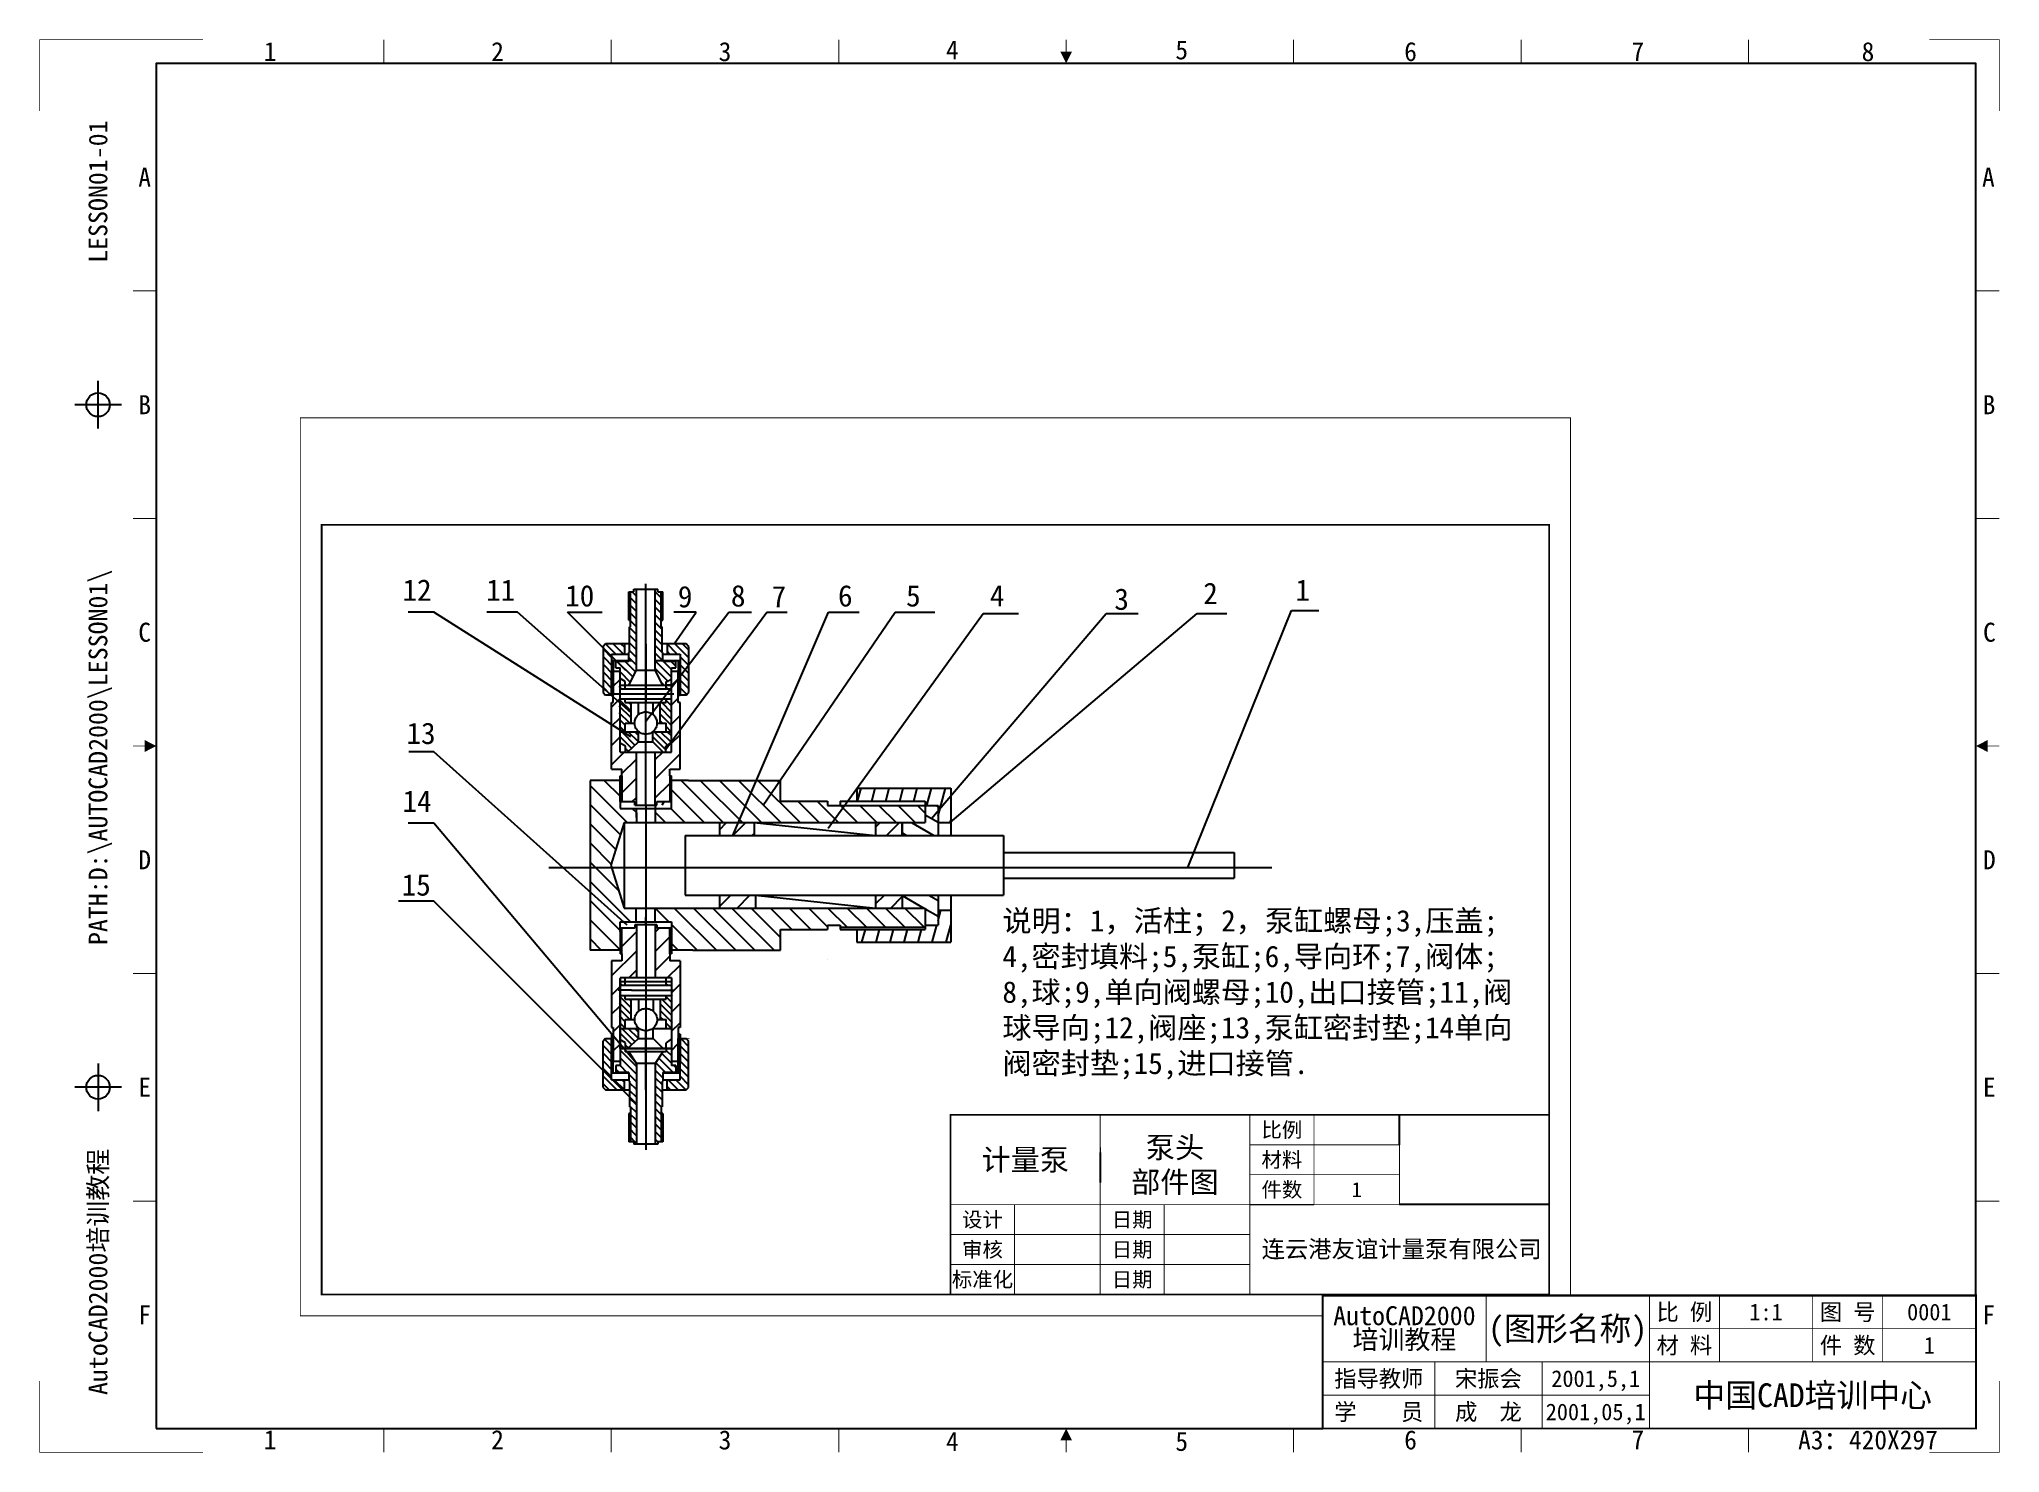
# Paper-space layout 'A3-Hor' of a CAD drawing. Header units: millimetres. Extents: x 0 to 402, y 0 to 290.
# The model-space entities are those that its viewports show. They can reach past a viewport. Long polylines and large blocks are cut down to what shows.
import ezdxf
from ezdxf.enums import TextEntityAlignment as Align

# ---------------------------------------------------------------- set-up
doc = ezdxf.new("R2010")
doc.units = ezdxf.units.MM
doc.layers.add('04-标注', color=3, linetype='Continuous', lineweight=20)
doc.layers.add('05-文字', color=5, linetype='Continuous')
doc.layers.add('标题栏', color=7, linetype='Continuous')
doc.layers.add('视口', color=6, linetype='Continuous', plot=False)
doc.styles.add('S', font='SimSun.ttf')
doc.styles.add('宋体', font='SimSun.ttf')

# ---------------------------------------------------------------- blocks, each defined once
blk = doc.blocks.new('A3-Hor标题栏')
at = {"color": 1}
for p, q in [((12.5, 215.25), (12.5, 225.25)), ((17.5, 220.25), (7.5, 220.25)), ((12.5, 81.75), (12.5, 71.75)), ((17.5, 76.75), (7.5, 76.75))]:
    blk.add_line(p, q, dxfattribs=at)
at = {"const_width": 0.2}
for points in [[(35, 297), (0, 297), (0, 282)], [(73.75, 292), (73.75, 297)], [(122.5, 292), (122.5, 297)], [(171.25, 292), (171.25, 297)], [(220, 292), (220, 297)], [(268.75, 292), (268.75, 297)], [(317.5, 292), (317.5, 297)], [(366.25, 292), (366.25, 297)], [(420, 282), (420, 297), (405, 297)], [(25, 244.17), (20, 244.17)], [(415, 244.17), (420, 244.17)], [(25, 196.33), (20, 196.33)], [(415, 196.33), (420, 196.33)], [(25, 148.5), (20, 148.5)], [(415, 148.5), (420, 148.5)], [(25, 100.67), (20, 100.67)], [(415, 100.67), (420, 100.67)], [(25, 52.83), (20, 52.83)], [(415, 52.83), (420, 52.83)], [(310, 19), (310, 33)], [(345, 5), (345, 33)], [(360, 19), (360, 33)], [(380, 19), (380, 33)], [(395, 19), (395, 33)], [(345, 26), (415, 26)], [(275, 19), (415, 19)], [(299, 5), (299, 19)], [(322, 5), (322, 19)], [(0, 15), (0, 0), (35, 0)], [(405, 0), (420, 0), (420, 15)], [(275, 12), (345, 12)], [(73.75, 5), (73.75, 0)], [(122.5, 5), (122.5, 0)], [(171.25, 5), (171.25, 0)], [(220, 5), (220, 0)], [(268.75, 5), (268.75, 0)], [(317.5, 5), (317.5, 0)], [(325, 5), (320, 5)], [(366.25, 5), (366.25, 0)]]:
    blk.add_lwpolyline(points, dxfattribs=at)
for points in [[(220, 294.5, 2.5, 0, 0), (220, 292, 0, 0, 0)], [(22.5, 148.5, 2.5, 0, 0), (25, 148.5, 0, 0, 0)], [(417.5, 148.5, 2.5, 0, 0), (415, 148.5, 0, 0, 0)], [(220, 2.5, 2.5, 0, 0), (220, 5, 0, 0, 0)]]:
    blk.add_lwpolyline(points, format="xyseb")
for points, const_width in [([(415, 5), (415, 292), (25, 292), (25, 5)], 0.2), ([(275, 5), (415, 5), (415, 33), (275, 33)], 0.4)]:
    blk.add_lwpolyline(points, close=True, dxfattribs=dict(const_width=const_width))
for centre in [(12.5, 220.25), (12.5, 76.75)]:
    blk.add_circle(centre, 2.5)
at = {"style": 'S'}
for s, height, p in [('4', 4, (195.62, 294.86)), ('5', 4, (244.77, 294.86)), ('1', 4, (49.38, 294.5)), ('2', 4, (98.13, 294.5)), ('3', 4, (146.88, 294.5)), ('6', 4, (293.81, 294.5)), ('7', 4, (342.52, 294.5)), ('8', 4, (391.85, 294.5)), ('A', 4, (22.5, 268.08)), ('A', 4, (417.66, 268.08)), ('B', 4, (22.5, 220.25)), ('B', 4, (417.79, 220.25)), ('C', 4, (22.5, 172.42)), ('C', 4, (417.88, 172.42)), ('D', 4, (22.5, 124.58)), ('D', 4, (417.86, 124.58)), ('E', 4, (22.5, 76.75)), ('E', 4, (417.86, 76.75)), ('F', 4, (22.5, 28.92)), ('比 例', 3.5, (352.5, 29.5)), ('图 号', 3.5, (387.5, 29.5)), ('F', 4, (417.74, 28.92)), ('材 料', 3.5, (352.5, 22.5)), ('件 数', 3.5, (387.5, 22.5)), ('指导教师', 3.5, (287, 15.5)), ('学    员', 3.5, (287, 8.5)), ('1', 4, (49.38, 2.66)), ('2', 4, (98.13, 2.66)), ('3', 4, (146.88, 2.61)), ('4', 4, (195.62, 2.3)), ('5', 4, (244.77, 2.3)), ('6', 4, (293.81, 2.61)), ('7', 4, (342.52, 2.66)), ('A3：420X297', 4, (391.85, 2.61))]:
    blk.add_text(s, height=height, dxfattribs=at).set_placement(p, align=Align.MIDDLE_CENTER)
at = {"insert": (292.5, 26), "char_height": 4, "width": 35, "attachment_point": 5, "line_spacing_factor": 0.75}
blk.add_mtext('{\\f宋体|b0|i0|c134|p2;AutoCAD2000\\P培训教程}', dxfattribs=at)
at = {"color": 5, "style": '宋体'}
for tag, p in [('LESSON01-01', (12.5, 250.09)), ('PATH:D:\\AUTOCAD2000\\LESSON01\\', (12.5, 106.65)), ('AUTOCAD2000培训教程', (12.5, 12.05))]:
    blk.add_attdef(tag, text='', height=4, rotation=90, dxfattribs=at).set_placement(p, align=Align.MIDDLE_LEFT)
at = {"color": 5, "style": 'S'}
for tag, height, p in [('(图形名称)', 5, (327.5, 26)), ('(比例)', 3.5, (370, 29.5)), ('(图号)', 3.5, (405, 29.5)), ('(材料)', 3.5, (370, 22.5)), ('(件数)', 3.5, (405, 22.5)), ('(教师签名)', 3.5, (310.5, 15.5)), ('(日期1)', 3.5, (333.5, 15.5)), ('(单位名称)', 5, (380, 12)), ('(学员签名)', 3.5, (310.5, 8.5)), ('（日期2）', 3.5, (333.5, 8.5))]:
    blk.add_attdef(tag, text='', height=height, dxfattribs=at).set_placement(p, align=Align.MIDDLE_CENTER)

msp = doc.modelspace()

# ---------------------------------------------------------------- hatches: boundary and pattern name
h = msp.add_hatch()
h.set_pattern_fill('ANSI31', color=0, scale=0.4, angle=90, style=0)
h.set_pattern_definition([(135, (171.2783, 107.4523), (-0.898026, -0.898026), [])])
h.paths.add_polyline_path([(107.72, 170.36), (107.72, 168.36), (104.72, 168.36), (104.72, 166.76), (105.72, 166.76), (105.72, 164.26), (106.92, 163.56), (106.92, 162.76), (107.72, 162.76), (109.52, 166.25), (109.52, 185.16), (108.92, 185.16), (108.92, 184.56), (108.12, 184.56), (108.12, 177.96), (108.12, 176.36), (107.92, 176.36), (107.92, 170.36)])
h.paths.add_polyline_path([(107.72, 184.56), (107.72, 177.96), (108.12, 177.96), (108.12, 184.56)], flags=17)
h.paths.add_polyline_path([(115.32, 184.56), (115.32, 177.96), (115.72, 177.96), (115.72, 184.56)], flags=17)
h.paths.add_polyline_path([(114.52, 184.56), (114.52, 185.16), (113.92, 185.16), (113.92, 166.25), (115.72, 162.76), (116.52, 162.76), (116.52, 163.56), (116.77, 163.56), (117.72, 164.2), (117.72, 166.76), (118.72, 166.76), (118.72, 168.36), (115.72, 168.36), (115.72, 170.36), (115.52, 170.36), (115.52, 176.36), (115.32, 176.36), (115.32, 177.96), (115.32, 184.56)])
h = msp.add_hatch()
h.set_pattern_fill('ANSI31', color=0, scale=0.4, angle=-90, style=0)
h.set_pattern_definition([(315, (59.5391, 227.756), (0.898026, 0.898026), [])])
h.paths.add_polyline_path([(119.72, 160.4), (119.72, 168.4), (119.32, 168.4), (119.32, 160.4)], flags=17)
h.paths.add_polyline_path([(121.72, 160.4), (121.72, 172.4), (116.72, 172.4), (116.72, 170), (119.72, 170), (119.72, 168.4), (119.72, 160.4)])
h.paths.add_polyline_path([(104.12, 160.4), (104.12, 168.4), (103.72, 168.4), (103.72, 160.4)], flags=17)
h.paths.add_polyline_path([(103.72, 160.4), (103.72, 168.4), (103.72, 170), (106.72, 170), (106.72, 172.4), (101.72, 172.4), (101.72, 160.4)])
h = msp.add_hatch()
h.set_pattern_fill('ANSI31', color=0, style=0)
h.paths.add_polyline_path([(105.72, 163.5), (105.72, 165.99), (104.12, 165.99), (104.12, 160.4), (104.12, 160.28), (104.12, 158.68), (103.72, 158.68), (103.72, 155.5), (103.72, 143.1), (106.12, 143.1), (106.12, 141.5), (106.12, 135.5), (109.12, 135.5), (109.12, 134.7), (109.52, 134.7), (109.52, 147.1), (106.95, 147.1), (105.72, 147.1)])
h.paths.add_polyline_path([(119.72, 155.5), (119.72, 158.68), (119.32, 158.68), (119.32, 160.28), (119.32, 165.99), (117.72, 165.99), (117.72, 164.2), (117.72, 162.51), (117.72, 147.1), (113.92, 147.1), (113.92, 134.7), (114.32, 134.7), (114.32, 135.5), (117.32, 135.5), (117.32, 141.5), (117.32, 143.1), (119.72, 143.1)])
h = msp.add_hatch()
h.set_pattern_fill('ANSI31', color=0, scale=0.342, angle=90, style=0)
h.set_pattern_definition([(135, (159.6022, 117.5784), (-0.767812, -0.767812), [])])
h.paths.add_polyline_path([(108.26, 158.66), (106.9, 158.66), (106.9, 159.51), (105.53, 159.51), (105.53, 151.82), (106.9, 151.82), (106.9, 153.87), (108.26, 153.87)])
h.paths.add_polyline_path([(105.53, 162.76), (105.53, 161.91), (106.9, 161.91), (106.9, 162.76)])
h.paths.add_polyline_path([(116.47, 162.76), (116.47, 161.91), (117.84, 161.91), (117.84, 162.76)])
h.paths.add_polyline_path([(117.84, 159.51), (116.47, 159.51), (116.47, 158.66), (115.1, 158.66), (115.1, 153.87), (116.47, 153.87), (116.47, 151.82), (117.84, 151.82)])
h = msp.add_hatch()
h.set_pattern_fill('ANSI31', color=0, scale=0.33792, angle=90, style=0)
h.set_pattern_definition([(135, (158.4109, 96.4693), (-0.758652, -0.758652), [])])
h.paths.add_polyline_path([(105.6, 151.83), (105.6, 149.23), (106.95, 148.45), (106.95, 147.1), (107.45, 147.1), (109.99, 149.46), (109.99, 151.83)])
h.paths.add_polyline_path([(113.37, 151.83), (113.37, 149.46), (115.77, 147.1), (116.41, 147.1), (116.41, 148.45), (117.77, 149.46), (117.77, 151.83)])
h = msp.add_hatch()
h.set_pattern_fill('ANSI31', color=0, angle=90, style=0)
h.paths.add_polyline_path([(121.68, 140.47), (117.72, 140.47), (117.72, 135.5), (117.72, 133.91), (113.92, 133.91), (113.92, 130.61), (155.29, 130.61), (158.18, 134.61), (157.19, 134.61), (154.19, 134.61), (154.19, 135.61), (143.25, 135.61), (143.25, 140.47)])
h.paths.add_polyline_path([(143.25, 105.61), (154.19, 105.61), (154.19, 106.61), (157.19, 106.61), (157.19, 106.11), (177.05, 106.11), (177.05, 110.61), (113.92, 110.61), (113.92, 107.39), (117.72, 107.39), (117.72, 105.88), (117.72, 100.75), (122.68, 100.75), (143.25, 100.75)])
h.paths.add_polyline_path([(109.43, 110.61), (106.68, 110.61), (103.7, 120.06), (98.68, 120.06), (98.68, 100.75), (105.72, 100.75), (105.72, 105.88), (105.72, 107.39), (109.43, 107.39)])
h.paths.add_polyline_path([(106.68, 130.61), (109.52, 130.61), (109.52, 132.91), (109.52, 133.91), (105.72, 133.91), (105.72, 135.5), (105.72, 140.47), (98.68, 140.47), (98.68, 120.06), (103.7, 120.06), (103.53, 120.61)])
h = msp.add_hatch()
h.set_pattern_fill('ANSI31', color=0, angle=30, style=0)
h.paths.add_polyline_path([(183.05, 138.61), (161.05, 138.61), (161.05, 135.61), (177.05, 135.61), (177.05, 134.61), (180.05, 134.61), (180.05, 130.61), (183.05, 130.61)])
h.paths.add_polyline_path([(183.05, 110.11), (180.05, 110.11), (180.05, 106.61), (177.05, 106.61), (177.05, 105.61), (161.05, 105.61), (161.05, 102.61), (183.05, 102.61)])
h = msp.add_hatch()
h.set_pattern_fill('ANSI31', color=0, angle=90, style=0)
h.paths.add_polyline_path([(177.05, 134.61), (158.18, 134.61), (155.29, 130.61), (177.05, 130.61)])
h = msp.add_hatch()
h.set_pattern_fill('ANSI31', color=0, angle=105, style=0)
h.paths.add_polyline_path([(180.05, 134.61), (177.05, 134.61), (177.05, 130.61), (171.68, 130.61), (171.68, 127.61), (180.05, 127.61)])
h.paths.add_polyline_path([(180.05, 113.61), (171.68, 113.61), (171.68, 110.61), (177.05, 110.61), (177.05, 106.61), (180.05, 106.61)])
h = msp.add_hatch()
h.set_pattern_fill('ANSI31', color=0, style=0)
h.paths.add_polyline_path([(137.04, 130.61), (128.92, 130.61), (128.92, 127.61), (137.04, 127.61)])
h.paths.add_polyline_path([(137.38, 113.61), (128.92, 113.61), (128.92, 110.61), (137.38, 110.61)])
h = msp.add_hatch()
h.set_pattern_fill('ANSI31', color=0, style=0)
h.paths.add_polyline_path([(171.68, 130.61), (165.45, 130.61), (165.45, 127.61), (171.68, 127.61)])
h.paths.add_polyline_path([(171.68, 113.61), (165.45, 113.61), (165.45, 110.61), (171.68, 110.61)])
h = msp.add_hatch()
h.set_pattern_fill('ANSI31', color=0, style=0)
h.paths.add_polyline_path([(105.72, 94.28), (109.52, 94.28), (109.52, 106.68), (109.12, 106.68), (109.12, 105.88), (106.12, 105.88), (106.12, 99.88), (106.12, 98.28), (103.72, 98.28), (103.72, 85.88), (103.72, 82.7), (104.12, 82.7), (104.12, 81.1), (104.12, 74.7), (105.72, 74.7), (105.72, 77.75)])
h.paths.add_polyline_path([(119.72, 98.28), (117.32, 98.28), (117.32, 99.88), (117.32, 105.88), (114.32, 105.88), (114.32, 106.68), (113.92, 106.68), (113.92, 94.28), (117.72, 94.28), (117.72, 77.88), (117.72, 74.7), (119.32, 74.7), (119.32, 80.07), (119.32, 81.1), (119.32, 82.7), (119.72, 82.7), (119.72, 85.88)])
h = msp.add_hatch()
h.set_pattern_fill('ANSI31', color=0, scale=0.342, angle=90, style=0)
h.set_pattern_definition([(135, (159.6368, 48.2149), (-0.767812, -0.767812), [])])
h.paths.add_polyline_path([(108.3, 89.29), (106.93, 89.29), (106.93, 90.15), (105.56, 90.15), (105.56, 82.45), (106.93, 82.45), (106.93, 84.51), (108.3, 84.51)])
h.paths.add_polyline_path([(105.56, 93.4), (105.56, 92.54), (106.93, 92.54), (106.93, 93.4)])
h.paths.add_polyline_path([(116.51, 93.4), (116.51, 92.54), (117.87, 92.54), (117.87, 93.4)])
h.paths.add_polyline_path([(117.87, 90.15), (116.51, 90.15), (116.51, 89.29), (115.14, 89.29), (115.14, 84.51), (116.51, 84.51), (116.51, 82.45), (117.87, 82.45)])
h = msp.add_hatch()
h.set_pattern_fill('ANSI31', color=0, scale=0.4, angle=90, style=0)
h.set_pattern_definition([(135, (163.8964, 12.7152), (-0.898026, -0.898026), [])])
h.paths.add_polyline_path([(103.72, 80.07), (103.72, 72.07), (104.12, 72.07), (104.12, 80.07)], flags=17)
h.paths.add_polyline_path([(101.72, 80.07), (101.72, 68.07), (106.72, 68.07), (106.72, 70.47), (103.72, 70.47), (103.72, 72.07), (103.72, 80.07)])
h.paths.add_polyline_path([(119.32, 80.07), (119.32, 72.07), (119.72, 72.07), (119.72, 80.07)], flags=17)
h.paths.add_polyline_path([(119.72, 80.07), (119.72, 72.07), (119.72, 70.47), (116.72, 70.47), (116.72, 68.07), (121.72, 68.07), (121.72, 80.07)])
h = msp.add_hatch()
h.set_pattern_fill('ANSI31', color=0, scale=0.33792, angle=90, style=0)
h.set_pattern_definition([(135, (158.4455, 27.1058), (-0.758652, -0.758652), [])])
h.paths.add_polyline_path([(105.64, 82.47), (105.64, 79.87), (106.99, 79.09), (106.99, 77.73), (107.48, 77.73), (110.03, 80.1), (110.03, 82.47)])
h.paths.add_polyline_path([(117.72, 82.47), (117.72, 80.03), (117.8, 80.09), (117.8, 82.47)])
h = msp.add_hatch()
h.set_pattern_fill('ANSI31', color=0, scale=0.4, angle=-90, style=0)
h.set_pattern_definition([(315, (55.8568, 125.4065), (0.898026, 0.898026), [])])
h.paths.add_polyline_path([(115.32, 55.95), (115.72, 55.95), (115.72, 62.55), (115.32, 62.55)], flags=17)
h.paths.add_polyline_path([(115.32, 62.55), (115.32, 64.15), (115.52, 64.15), (115.52, 70.15), (115.72, 70.15), (115.72, 72.15), (118.72, 72.15), (118.72, 73.75), (117.72, 73.75), (117.72, 77.75), (116.52, 77.75), (116.52, 76.95), (115.72, 76.95), (113.92, 74.26), (113.92, 55.35), (114.52, 55.35), (114.52, 55.95), (115.32, 55.95)])
h.paths.add_polyline_path([(107.72, 55.95), (108.12, 55.95), (108.12, 62.55), (107.72, 62.55)], flags=17)
h.paths.add_polyline_path([(108.12, 55.95), (108.92, 55.95), (108.92, 55.35), (109.52, 55.35), (109.52, 74.26), (107.72, 76.95), (106.92, 76.95), (106.92, 77.75), (105.72, 77.75), (105.72, 73.75), (104.72, 73.75), (104.72, 72.15), (107.72, 72.15), (107.72, 70.15), (107.92, 70.15), (107.92, 64.15), (108.12, 64.15), (108.12, 62.55)])

# ---------------------------------------------------------------- linework, layer by layer
at = {"color": 0}
for p, q in [((107.72, 184.56), (108.92, 184.56)), ((107.72, 177.96), (107.72, 184.56)), ((108.12, 177.96), (108.12, 184.56)), ((108.92, 184.56), (108.92, 185.16)), ((108.92, 185.16), (114.52, 185.16)), ((109.52, 166.25), (109.52, 185.16)), ((111.72, 162.76), (111.72, 186.43)), ((113.92, 166.25), (113.92, 185.16)), ((114.52, 184.56), (114.52, 185.16)), ((114.52, 184.56), (115.72, 184.56)), ((115.32, 177.96), (115.32, 184.56)), ((115.72, 177.96), (115.72, 184.56)), ((62.14, 179.84), (56.18, 179.84)), ((108.22, 150.65), (62.14, 179.84)), ((81.7, 179.84), (74.55, 179.84)), ((108.26, 156.26), (81.7, 179.84)), ((107.08, 166.15), (93.45, 179.84)), ((93.45, 179.84), (101.53, 179.84)), ((111.72, 154.28), (131.11, 179.84)), ((116.41, 147.77), (139.99, 179.84)), ((123.49, 179.84), (118.3, 179.84)), ((118.32, 172.4), (123.49, 179.84)), ((131.11, 179.84), (136.47, 179.84)), ((132.05, 127.61), (154.42, 179.84)), ((139.18, 134.69), (170.03, 179.84)), ((139.99, 179.84), (144.77, 179.84)), ((154.36, 129.32), (190.59, 179.46)), ((154.42, 179.84), (161.64, 179.84)), ((170.03, 179.84), (179.28, 179.84)), ((178.55, 131.55), (219.37, 179.46)), ((182.91, 130.61), (240.67, 179.46)), ((190.59, 179.46), (198.85, 179.46)), ((219.37, 179.46), (226.81, 179.46)), ((238.43, 120.06), (262.72, 180.21)), ((240.67, 179.46), (247.6, 179.46)), ((262.72, 180.21), (269.09, 180.21)), ((107.72, 177.96), (108.12, 177.96)), ((107.92, 170.36), (107.92, 176.36)), ((107.92, 176.36), (108.12, 176.36)), ((108.12, 176.36), (108.12, 177.96)), ((111.72, 172.4), (111.72, 174.44)), ((115.32, 177.96), (115.72, 177.96)), ((115.32, 176.36), (115.32, 177.96)), ((115.32, 176.36), (115.52, 176.36)), ((115.52, 170.36), (115.52, 176.36)), ((102.32, 172.4), (101.72, 171.8)), ((101.72, 171.8), (101.72, 161)), ((107.92, 172.4), (102.32, 172.4)), ((103.72, 170), (103.72, 168.4)), ((103.72, 170), (107.72, 170)), ((106.72, 172.4), (106.72, 170)), ((107.92, 170.36), (107.72, 170.36)), ((107.72, 170.36), (107.92, 170.36)), ((107.72, 168.36), (107.72, 170.36)), ((111.72, 172.4), (111.72, 158.47)), ((121.12, 172.4), (115.52, 172.4)), ((115.52, 170.36), (115.72, 170.36)), ((115.52, 170.36), (115.72, 170.36)), ((115.72, 168.36), (115.72, 170.36)), ((115.72, 170), (119.72, 170)), ((116.72, 172.4), (116.72, 170)), ((119.72, 170), (119.72, 168.4)), ((121.72, 171.8), (121.12, 172.4)), ((121.72, 171.8), (121.72, 161)), ((103.72, 168.4), (103.72, 160.4)), ((108.54, 168.4), (103.72, 168.4)), ((103.72, 160.28), (103.72, 165.99)), ((103.72, 165.99), (105.72, 165.99)), ((104.12, 168.4), (104.12, 160.4)), ((104.12, 160.28), (104.12, 165.99)), ((104.72, 168.36), (107.72, 168.36)), ((104.72, 166.76), (104.72, 168.36)), ((104.72, 166.76), (105.72, 166.76)), ((105.72, 164.26), (105.72, 166.76)), ((105.72, 163.5), (105.72, 166.68)), ((107.72, 162.76), (109.52, 166.25)), ((109.52, 166.25), (113.92, 166.25)), ((111.72, 165.56), (111.72, 168.4)), ((111.72, 134.7), (111.72, 165.56)), ((115.72, 162.76), (113.92, 166.25)), ((119.72, 168.4), (113.93, 168.4)), ((115.72, 168.36), (118.72, 168.36)), ((117.72, 166.76), (118.72, 166.76)), ((117.72, 164.2), (117.72, 166.76)), ((117.72, 147.1), (117.72, 166.68)), ((117.72, 165.99), (119.72, 165.99)), ((117.72, 147.1), (117.72, 165.56)), ((118.72, 166.76), (118.72, 168.36)), ((119.32, 168.4), (119.32, 160.4)), ((119.32, 160.28), (119.32, 165.99)), ((119.72, 168.4), (119.72, 160.4)), ((119.72, 160.28), (119.72, 165.99)), ((101.72, 161), (102.32, 160.4)), ((104.38, 160.73), (108.38, 160.73)), ((105.53, 162.76), (117.84, 162.76)), ((105.53, 161.91), (106.9, 161.91)), ((106.92, 163.56), (105.72, 164.26)), ((105.72, 147.1), (105.72, 163.5)), ((106.9, 161.91), (106.9, 162.76)), ((106.9, 161.91), (117.72, 161.91)), ((106.92, 162.76), (106.92, 163.56)), ((106.92, 162.76), (116.52, 162.76)), ((108.38, 160.73), (118.29, 160.73)), ((111.72, 162.76), (111.72, 161.42)), ((116.47, 161.91), (116.47, 162.76)), ((116.47, 161.91), (117.84, 161.91)), ((116.52, 162.76), (116.52, 163.56)), ((116.52, 163.56), (116.77, 163.56)), ((117.97, 162.76), (116.52, 162.76)), ((117.72, 164.2), (116.77, 163.56)), ((117.72, 162.51), (117.72, 164.6)), ((121.12, 160.4), (121.72, 161)), ((103.72, 160.4), (102.32, 160.4)), ((103.72, 160.28), (104.12, 160.28)), ((103.72, 158.68), (104.12, 158.68)), ((103.72, 155.5), (103.72, 158.68)), ((104.12, 158.68), (104.12, 160.28)), ((105.53, 159.51), (106.9, 159.51)), ((106.9, 158.66), (106.9, 159.51)), ((106.9, 159.51), (117.72, 159.51)), ((106.9, 158.66), (116.47, 158.66)), ((108.26, 153.87), (108.26, 158.66)), ((109.97, 158.66), (109.97, 155.81)), ((113.39, 158.66), (113.39, 155.87)), ((115.1, 153.87), (115.1, 158.66)), ((116.47, 159.51), (117.84, 159.51)), ((116.47, 158.66), (116.47, 159.51)), ((119.32, 158.68), (119.32, 160.28)), ((119.72, 160.28), (119.32, 160.28)), ((119.72, 158.68), (119.32, 158.68)), ((121.12, 160.4), (119.72, 160.4)), ((119.72, 155.5), (119.72, 158.68)), ((103.72, 143.1), (103.72, 155.5)), ((105.53, 151.82), (110.1, 151.82)), ((105.6, 151.83), (110.09, 151.83)), ((106.9, 153.87), (109.11, 153.87)), ((106.9, 151.82), (106.9, 153.87)), ((109.99, 149.46), (109.99, 151.83)), ((113.33, 151.82), (117.84, 151.82)), ((113.35, 151.83), (117.77, 151.83)), ((113.37, 149.46), (113.37, 151.83)), ((114.33, 153.87), (116.47, 153.87)), ((116.47, 151.82), (116.47, 153.87)), ((119.72, 143.1), (119.72, 155.5)), ((62.14, 147.14), (56.35, 147.14)), ((107.33, 106.59), (62.14, 147.14)), ((106.95, 148.45), (105.6, 149.23)), ((105.72, 147.1), (111.72, 147.1)), ((106.95, 147.1), (106.95, 148.45)), ((106.95, 147.1), (116.41, 147.1)), ((107.45, 147.1), (109.99, 149.46)), ((109.52, 134.7), (109.52, 147.1)), ((109.52, 147.1), (117.72, 147.1)), ((109.99, 149.46), (113.37, 149.46)), ((109.99, 149.46), (113.37, 149.46)), ((109.99, 149.46), (113.37, 149.46)), ((113.37, 149.46), (115.77, 147.1)), ((113.92, 134.7), (113.92, 147.1)), ((117.77, 149.46), (116.41, 148.45)), ((116.41, 147.1), (116.41, 148.45)), ((103.72, 143.1), (106.12, 143.1)), ((106.12, 141.5), (106.12, 143.1)), ((117.32, 141.5), (117.32, 143.1)), ((117.32, 143.1), (119.72, 143.1)), ((98.68, 140.47), (98.68, 100.75)), ((105.72, 140.47), (98.68, 140.47)), ((105.72, 135.5), (105.72, 141.5)), ((105.72, 141.5), (106.12, 141.5)), ((106.12, 141.5), (106.12, 135.5)), ((117.32, 141.5), (117.72, 141.5)), ((117.32, 141.5), (117.32, 135.5)), ((117.72, 135.5), (117.72, 141.5)), ((121.68, 140.47), (117.72, 140.47)), ((121.68, 140.47), (143.25, 140.47)), ((143.25, 135.61), (143.25, 140.47)), ((161.05, 138.61), (161.05, 135.61)), ((161.05, 138.61), (183.05, 138.61)), ((183.05, 138.61), (183.05, 127.61)), ((105.72, 135.5), (109.12, 135.5)), ((105.72, 135.5), (105.72, 133.91)), ((105.72, 133.91), (117.72, 133.91)), ((109.12, 134.7), (109.12, 135.5)), ((109.12, 134.7), (114.32, 134.7)), ((109.52, 131.76), (109.52, 133.91)), ((111.72, 134.7), (111.72, 132.91)), ((113.92, 134.7), (113.92, 130.61)), ((114.32, 134.7), (114.32, 135.5)), ((114.32, 135.5), (117.72, 135.5)), ((116.02, 135.5), (115.46, 134.7)), ((117.72, 133.91), (117.72, 135.5)), ((143.25, 135.61), (154.19, 135.61)), ((154.19, 135.61), (154.19, 134.61)), ((154.19, 134.61), (157.19, 134.61)), ((157.19, 135.61), (157.19, 134.61)), ((157.19, 135.61), (177.05, 135.61)), ((157.19, 134.61), (177.05, 134.61)), ((177.05, 135.61), (177.05, 130.61)), ((177.05, 134.61), (180.05, 134.61)), ((180.05, 134.61), (180.05, 127.61)), ((62.14, 130.49), (56.18, 130.49)), ((109.52, 74.26), (62.14, 130.49)), ((106.68, 130.61), (103.53, 120.61)), ((106.68, 130.61), (177.05, 130.61)), ((106.68, 130.61), (106.68, 110.61)), ((109.52, 132.91), (109.52, 130.61)), ((111.72, 132.91), (111.72, 130.66)), ((111.72, 130.66), (111.72, 56.65)), ((128.92, 130.61), (128.92, 127.61)), ((137.04, 130.61), (137.04, 127.61)), ((137.04, 130.61), (165.45, 127.61)), ((165.45, 130.61), (165.45, 127.61)), ((171.68, 127.61), (171.68, 130.61)), ((171.68, 130.61), (171.68, 127.61)), ((180.05, 130.61), (183.05, 130.61)), ((120.92, 127.61), (195.34, 127.61)), ((120.92, 127.61), (120.92, 113.61)), ((195.34, 127.61), (195.34, 113.61)), ((89.02, 120.06), (258.11, 120.06)), ((103.53, 120.61), (106.68, 110.61)), ((195.34, 123.61), (249.26, 123.61)), ((249.26, 123.61), (249.26, 117.61)), ((195.34, 117.61), (249.26, 117.61)), ((62.14, 112.18), (53.92, 112.18)), ((109.52, 64.8), (62.14, 112.18)), ((106.68, 110.61), (177.05, 110.61)), ((109.43, 107.39), (109.43, 110.61)), ((111.72, 110.61), (111.72, 102.75)), ((113.92, 107.39), (113.92, 110.61)), ((120.92, 113.61), (195.34, 113.61)), ((128.92, 113.61), (128.92, 110.61)), ((137.38, 113.61), (137.38, 110.61)), ((137.38, 113.61), (165.45, 110.61)), ((165.45, 113.61), (165.45, 110.61)), ((171.68, 113.61), (171.68, 110.61)), ((177.05, 110.61), (177.05, 105.61)), ((180.05, 113.61), (180.05, 106.61)), ((180.05, 110.11), (183.05, 110.11)), ((183.05, 113.61), (183.05, 102.61)), ((105.72, 105.14), (105.72, 107.39)), ((105.72, 107.39), (117.72, 107.39)), ((105.72, 105.88), (105.72, 99.88)), ((109.12, 105.88), (105.72, 105.88)), ((106.12, 99.88), (106.12, 105.88)), ((114.32, 106.68), (109.12, 106.68)), ((109.12, 106.68), (109.12, 105.88)), ((109.52, 106.68), (109.52, 94.28)), ((111.72, 106.68), (111.72, 108.48)), ((111.72, 106.68), (111.72, 75.82)), ((113.92, 106.68), (113.92, 94.28)), ((114.32, 106.68), (114.32, 105.88)), ((117.72, 105.88), (114.32, 105.88)), ((117.32, 99.88), (117.32, 105.88)), ((117.72, 107.39), (117.72, 105.88)), ((117.72, 105.88), (117.72, 99.88)), ((143.25, 100.75), (143.25, 105.61)), ((143.25, 105.61), (154.19, 105.61)), ((154.19, 106.61), (157.19, 106.61)), ((154.19, 106.61), (154.19, 105.61)), ((157.19, 106.61), (157.19, 105.61)), ((157.19, 106.11), (177.05, 106.11)), ((157.19, 105.61), (177.05, 105.61)), ((161.05, 105.61), (161.05, 102.61)), ((177.05, 106.61), (180.05, 106.61)), ((161.05, 102.61), (183.05, 102.61)), ((105.72, 100.75), (98.68, 100.75)), ((103.72, 98.28), (103.72, 85.88)), ((106.12, 98.28), (103.72, 98.28)), ((106.12, 99.88), (105.72, 99.88)), ((106.12, 99.88), (106.12, 98.28)), ((117.72, 99.88), (117.32, 99.88)), ((117.32, 99.88), (117.32, 98.28)), ((119.72, 98.28), (117.32, 98.28)), ((122.68, 100.75), (117.72, 100.75)), ((119.72, 98.28), (119.72, 85.88)), ((122.68, 100.75), (143.25, 100.75)), ((154.19, 98.68), (154.19, 98.68)), ((105.56, 93.4), (117.87, 93.4)), ((105.56, 92.54), (106.93, 92.54)), ((105.72, 94.28), (105.72, 75.82)), ((113.92, 94.28), (105.72, 94.28)), ((105.72, 94.28), (105.72, 74.7)), ((105.75, 77.73), (105.75, 94.13)), ((106.93, 93.4), (106.93, 94.28)), ((106.93, 92.54), (106.93, 93.4)), ((106.93, 92.54), (117.75, 92.54)), ((117.72, 94.28), (111.72, 94.28)), ((116.51, 93.4), (116.51, 94.28)), ((116.51, 92.54), (116.51, 93.4)), ((116.51, 92.54), (117.87, 92.54)), ((117.72, 94.28), (117.72, 77.88)), ((108.41, 91.37), (105.27, 91.37)), ((105.56, 90.15), (106.93, 90.15)), ((106.93, 89.29), (106.93, 90.15)), ((106.93, 90.15), (117.75, 90.15)), ((106.93, 89.29), (116.51, 89.29)), ((108.3, 84.51), (108.3, 89.29)), ((108.41, 91.37), (118.33, 91.37)), ((110.01, 89.29), (110.01, 86.45)), ((113.43, 89.29), (113.43, 86.51)), ((115.14, 84.51), (115.14, 89.29)), ((116.51, 90.15), (117.87, 90.15)), ((116.51, 89.29), (116.51, 90.15)), ((103.72, 85.88), (103.72, 82.7)), ((103.72, 82.7), (104.12, 82.7)), ((104.12, 82.7), (104.12, 81.1)), ((106.93, 84.51), (109.14, 84.51)), ((106.93, 82.45), (106.93, 84.51)), ((114.36, 84.51), (116.51, 84.51)), ((116.51, 82.45), (116.51, 84.51)), ((119.72, 82.7), (119.32, 82.7)), ((119.32, 82.7), (119.32, 81.1)), ((119.72, 85.88), (119.72, 82.7)), ((102.32, 80.07), (101.72, 79.47)), ((101.72, 68.67), (101.72, 79.47)), ((102.32, 80.07), (103.72, 80.07)), ((103.72, 81.1), (103.72, 74.7)), ((103.72, 81.1), (104.12, 81.1)), ((103.72, 72.07), (103.72, 80.07)), ((104.12, 81.1), (104.12, 74.7)), ((104.12, 72.07), (104.12, 80.07)), ((105.56, 82.45), (110.14, 82.45)), ((105.64, 82.47), (110.12, 82.47)), ((106.99, 79.09), (105.64, 79.87)), ((106.99, 77.73), (106.99, 79.09)), ((107.48, 77.73), (110.03, 80.1)), ((110.03, 80.1), (110.03, 82.47)), ((110.03, 80.1), (113.41, 80.1)), ((110.03, 80.1), (113.41, 80.1)), ((110.03, 80.1), (113.41, 80.1)), ((111.72, 68.07), (111.72, 82)), ((111.72, 77.75), (111.72, 79.09)), ((113.37, 82.45), (117.87, 82.45)), ((113.38, 82.47), (117.8, 82.47)), ((113.41, 80.1), (113.41, 82.47)), ((113.41, 80.1), (115.8, 77.73)), ((117.72, 80.03), (116.45, 79.09)), ((116.45, 77.73), (116.45, 79.09)), ((119.72, 81.1), (119.32, 81.1)), ((119.32, 81.1), (119.32, 74.7)), ((119.32, 72.07), (119.32, 80.07)), ((119.72, 81.1), (119.72, 74.7)), ((119.72, 72.07), (119.72, 80.07)), ((119.72, 80.07), (121.12, 80.07)), ((121.72, 79.47), (121.12, 80.07)), ((121.72, 68.67), (121.72, 79.47)), ((105.72, 74.7), (103.72, 74.7)), ((104.72, 73.75), (104.72, 72.15)), ((105.72, 73.75), (104.72, 73.75)), ((105.72, 77.75), (105.72, 73.75)), ((117.72, 77.75), (105.72, 77.75)), ((105.75, 77.73), (111.75, 77.73)), ((106.92, 77.75), (106.92, 76.95)), ((116.52, 76.95), (106.92, 76.95)), ((106.99, 77.73), (116.45, 77.73)), ((109.52, 74.26), (107.72, 76.95)), ((109.52, 74.26), (109.52, 55.35)), ((113.92, 74.26), (109.52, 74.26)), ((109.55, 77.73), (117.75, 77.73)), ((111.72, 77.75), (111.72, 54.08)), ((111.72, 75.82), (111.72, 72.98)), ((115.72, 76.95), (113.92, 74.26)), ((113.92, 74.26), (113.92, 55.35)), ((116.52, 77.75), (116.52, 76.95)), ((117.72, 77.88), (117.72, 74.7)), ((117.72, 77.75), (117.72, 73.75)), ((119.72, 74.7), (117.72, 74.7)), ((118.72, 73.75), (117.72, 73.75)), ((118.72, 73.75), (118.72, 72.15)), ((103.72, 72.07), (107.72, 72.07)), ((103.72, 70.47), (103.72, 72.07)), ((103.72, 70.47), (107.72, 70.47)), ((107.72, 72.15), (104.72, 72.15)), ((106.72, 68.07), (106.72, 70.47)), ((107.72, 72.15), (107.72, 70.15)), ((107.92, 70.15), (107.72, 70.15)), ((107.92, 70.15), (107.72, 70.15)), ((107.92, 70.15), (107.92, 64.15)), ((115.72, 70.15), (115.52, 70.15)), ((115.52, 70.15), (115.72, 70.15)), ((115.52, 70.15), (115.52, 64.15)), ((115.72, 72.15), (115.72, 70.15)), ((118.72, 72.15), (115.72, 72.15)), ((115.72, 72.07), (119.72, 72.07)), ((115.72, 70.47), (119.72, 70.47)), ((116.72, 68.07), (116.72, 70.47)), ((119.72, 70.47), (119.72, 72.07)), ((101.72, 68.67), (102.32, 68.07)), ((102.32, 68.07), (107.92, 68.07)), ((111.72, 68.07), (111.72, 66.03)), ((115.52, 68.07), (121.12, 68.07)), ((121.12, 68.07), (121.72, 68.67)), ((107.72, 62.55), (107.72, 55.95)), ((108.12, 62.55), (107.72, 62.55)), ((108.12, 64.15), (107.92, 64.15)), ((108.12, 64.15), (108.12, 62.55)), ((108.12, 62.55), (108.12, 55.95)), ((115.52, 64.15), (115.32, 64.15)), ((115.32, 64.15), (115.32, 62.55)), ((115.72, 62.55), (115.32, 62.55)), ((115.32, 62.55), (115.32, 55.95)), ((115.72, 62.55), (115.72, 55.95)), ((108.92, 55.95), (107.72, 55.95)), ((108.92, 55.95), (108.92, 55.35)), ((114.52, 55.35), (108.92, 55.35)), ((115.72, 55.95), (114.52, 55.95)), ((114.52, 55.95), (114.52, 55.35))]:
    msp.add_line(p, q, dxfattribs=at)
for points, const_width in [([(30.94, 15.25), (327.94, 15.25), (327.94, 225.25), (30.94, 225.25)], 0.2), ([(35.94, 20.25), (322.94, 20.25), (322.94, 200.25), (35.94, 200.25)], 0.4), ([(182.94, 20.25), (322.94, 20.25), (322.94, 62.25), (182.94, 62.25)], 0.4)]:
    msp.add_lwpolyline(points, close=True, dxfattribs=dict(const_width=const_width))
msp.add_lwpolyline([(217.94, 62.25, 0.2, 0.2, 0), (217.94, 20.25, 0.2, 0.2, 0)], format="xyseb")
at = {"const_width": 0.2}
for points in [[(252.94, 62.25), (252.94, 20.25)], [(267.94, 62.25), (267.94, 41.25)], [(287.94, 62.25), (287.94, 41.25)], [(287.94, 55.25), (252.94, 55.25)], [(287.94, 48.25), (252.94, 48.25)], [(322.94, 41.25), (182.94, 41.25)], [(197.94, 41.25), (197.94, 20.25)], [(232.94, 41.25), (232.94, 20.25)], [(252.94, 34.25), (182.94, 34.25)], [(252.94, 27.25), (182.94, 27.25)]]:
    msp.add_lwpolyline(points, dxfattribs=at)
at = {"color": 0}
for centre in [(111.72, 153.87), (111.75, 84.51)]:
    msp.add_circle(centre, 2.61, dxfattribs=at)
at = {"layer": '04-标注'}
msp.add_line((322.94, 200.25), (322.94, 200.25), dxfattribs=at)
at = {"layer": '04-标注', "color": 0}
for p, q in [((182.94, 62.25), (182.94, 62.25)), ((182.94, 62.25), (182.94, 54.63)), ((217.94, 54.63), (217.94, 49.94)), ((217.94, 54.63), (217.94, 46.4)), ((217.94, 49.94), (217.94, 46.4)), ((252.94, 41.25), (267.94, 41.25)), ((252.94, 41.25), (267.94, 41.25))]:
    msp.add_line(p, q, dxfattribs=at)
at = {"layer": '05-文字', "color": 0}
for p, q in [((287.94, 55.25), (287.94, 62.25)), ((217.94, 53.47), (217.94, 46.4)), ((322.94, 41.25), (287.94, 41.25))]:
    msp.add_line(p, q, dxfattribs=at)

# ---------------------------------------------------------------- texts
at = {"color": 0, "style": 'S'}
for s, p in [('12', (58.23, 184.96)), ('11', (77.79, 184.96)), ('10', (96.27, 183.63)), ('9', (120.92, 183.43)), ('8', (133.33, 183.63)), ('7', (142.84, 183.43)), ('6', (158.36, 183.63)), ('5', (174.27, 183.63)), ('4', (193.87, 183.63)), ('3', (222.97, 182.85)), ('2', (243.76, 184.19)), ('1', (265.31, 184.97)), ('13', (59.16, 151.47)), ('14', (58.23, 135.59)), ('15', (58.03, 116.03)), ('泵头', (235.44, 54.63)), ('计量泵', (200.44, 51.75)), ('部件图', (235.44, 46.52))]:
    msp.add_text(s, height=5, dxfattribs=at).set_placement(p, align=Align.MIDDLE_CENTER)
at = {"style": 'S'}
for s, height, p in [('比例', 3.5, (260.44, 58.75)), ('材料', 3.5, (260.44, 51.75)), ('件数', 3.5, (260.44, 44.75)), ('设计', 3.5, (190.44, 37.75)), ('日期', 3.5, (225.44, 37.75)), ('审核', 3.5, (190.44, 30.75)), ('日期', 3.5, (225.44, 30.75)), ('连云港友谊计量泵有限公司', 4, (288.44, 30.86)), ('标准化', 3.5, (190.44, 23.75)), ('日期', 3.5, (225.44, 23.75))]:
    msp.add_text(s, height=height, dxfattribs=at).set_placement(p, align=Align.MIDDLE_CENTER)
at = {"color": 0, "insert": (195.1, 110.14), "char_height": 5, "attachment_point": 1, "style": 'S'}
msp.add_mtext('说明：1，活柱；2，泵缸螺母;3,压盖;\\P4,密封填料;5,泵缸;6,导向环;7,阀体;\\P8,球;9,单向阀螺母;10,出口接管;11,阀\\P球导向;12,阀座;13,泵缸密封垫;14单向\\P阀密封垫;15,进口接管.', dxfattribs=at)
at = {"layer": '04-标注', "color": 0, "style": 'S'}
msp.add_text('1', height=3.5, dxfattribs=at).set_placement((277.94, 44.75), align=Align.MIDDLE_CENTER)

psp = doc.layouts.new('A3-Hor')

# ---------------------------------------------------------------- linework, layer by layer
at = {"layer": '视口'}
psp.add_lwpolyline([(23.89, 4.87), (262.84, 4.87), (262.84, 32.16), (396.65, 32.16), (396.65, 284.58), (23.89, 284.58)], close=True, dxfattribs=at)

# ---------------------------------------------------------------- block references
at = {"layer": '标题栏', "xscale": 0.9557857142857142, "yscale": 0.9745791245791245}
psp.add_blockref('A3-Hor标题栏', (0, 0), dxfattribs=at).add_auto_attribs({'PATH:D:\\AUTOCAD2000\\LESSON01\\': 'PATH:D:\\AUTOCAD2000\\LESSON01\\', 'AUTOCAD2000培训教程': 'AutoCAD2000培训教程', 'LESSON01-01': 'LESSON01-01', '(图形名称)': '(图形名称)', '(日期1)': '2001,5,1', '（日期2）': '2001,05,1', '(学员签名)': '成  龙', '(教师签名)': '宋振会', '(图号)': '0001', '(件数)': '1', '(单位名称)': '中国CAD培训中心', '(比例)': '1:1'})

# ---------------------------------------------------------------- viewports
at = {"layer": '视口'}
vp = psp.add_viewport(center=(210.27, 144.72), size=(372.76, 279.7042), view_center_point=(210, 148.5), view_height=319.2433, dxfattribs=at)
vp.dxf.flags = 0x10000  # cut along an outline
vp.dxf.clipping_boundary_handle = psp.add_lwpolyline([(23.89, 4.87), (262.84, 4.87), (262.84, 32.16), (396.65, 32.16), (396.65, 284.58), (23.89, 284.58)], format="xyb", close=True, dxfattribs={"invisible": 1}).dxf.handle

doc.saveas('drawing.dxf')
